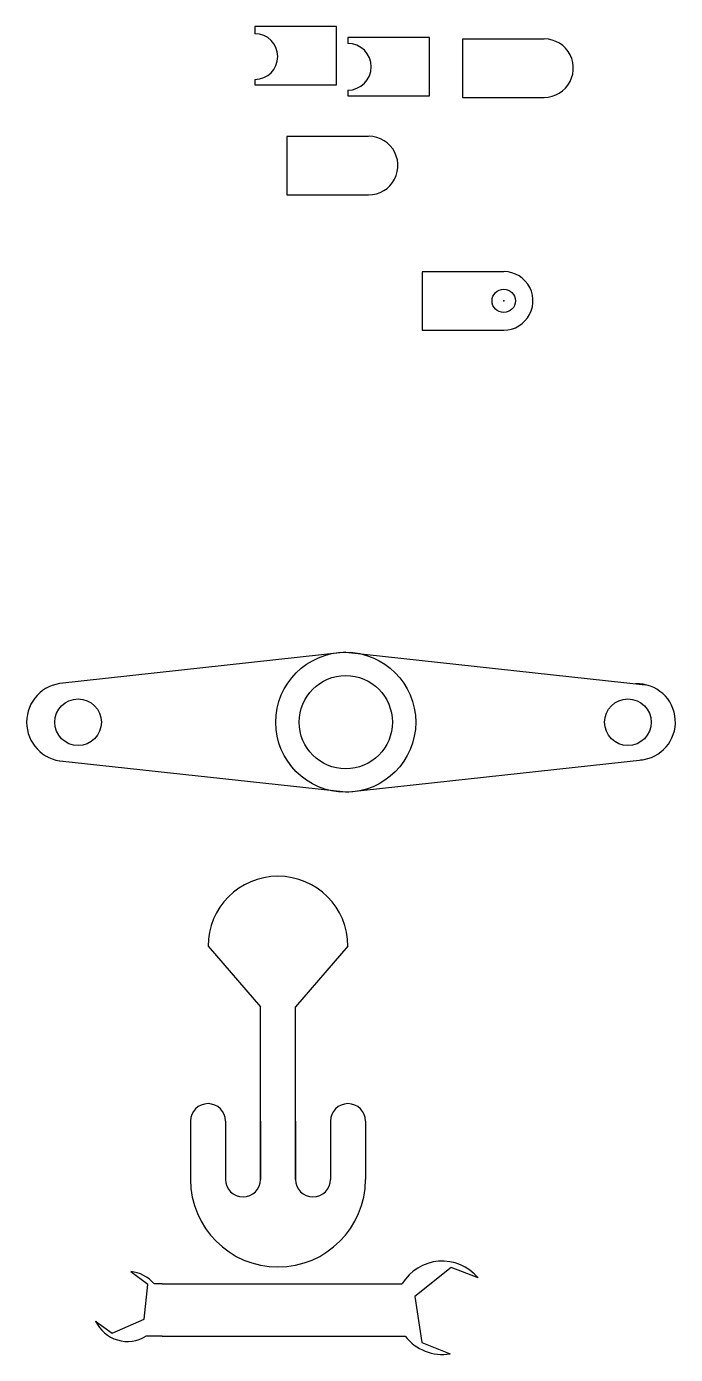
# Model space of a CAD drawing. Header units: inches. Extents: x 6 to 62, y -7 to 107.
import ezdxf

# ---------------------------------------------------------------- set-up
doc = ezdxf.new("R2010")
doc.units = ezdxf.units.IN
doc.header["$MEASUREMENT"] = 0
doc.layers.get('0').update_dxf_attribs({"color": 10})

msp = doc.modelspace()

# ---------------------------------------------------------------- linework, layer by layer
for p, q in [((33.64, 52.92), (9.14, 50.24)), ((33.64, 52.92), (59.3, 50.12)), ((33.64, 40.92), (9.14, 43.59)), ((33.64, 40.92), (59.07, 43.69)), ((21.83, 27.71), (26.33, 22.51)), ((33.83, 27.71), (29.33, 22.51)), ((26.33, 7.71), (26.33, 22.51)), ((29.33, 7.71), (29.33, 22.51)), ((20.33, 12.71), (20.33, 7.71)), ((23.33, 12.71), (23.33, 7.71)), ((26.33, 12.71), (26.33, 7.71)), ((29.33, 12.71), (29.33, 7.71)), ((32.33, 12.71), (32.33, 7.71)), ((35.33, 12.71), (35.33, 7.71)), ((17.91, -1.23), (17.2, -1.23)), ((17.91, -1.23), (37.91, -1.23)), ((37.91, -1.23), (38.48, -1.23)), ((17.91, -5.73), (16.51, -5.73)), ((17.91, -5.73), (37.91, -5.73)), ((37.91, -5.73), (38.73, -5.73))]:
    msp.add_line(p, q)
for points in [[(25.85, 102.03), (25.85, 101.57), (32.85, 101.57), (32.85, 106.57), (25.85, 106.57), (25.85, 105.96)], [(33.82, 101.12), (33.82, 100.62), (40.82, 100.62), (40.82, 105.62), (33.82, 105.62), (33.82, 105.12)], [(50.64, 105.5), (43.64, 105.5), (43.64, 100.5), (50.64, 100.5)], [(35.6, 97.14), (28.6, 97.14), (28.6, 92.14), (35.6, 92.14)], [(47.18, 85.55), (40.18, 85.55), (40.18, 80.55), (47.18, 80.55)], [(44.98, -0.73), (42.68, 0.17), (39.55, -2.32), (40.15, -6.28), (42.59, -7.24)], [(12.19, -4.43), (13.6, -5.47), (16.35, -4.27), (16.68, -1.29), (15.21, -0.2)]]:
    msp.add_lwpolyline(points)
for centre, radius in [((47.18, 83.05), 1), ((33.64, 46.92), 6), ((33.64, 46.92), 4), ((10.69, 46.92), 2), ((57.83, 46.92), 2)]:
    msp.add_circle(centre, radius)
for centre, radius, start, end in [((25.85, 104), 1.96, 270, 90), ((33.82, 103.12), 2, 270, 90), ((50.64, 103.01), 2.51, 270, 97.1883), ((35.6, 94.65), 2.51, 270, 97.1883), ((47.18, 83.05), 2.51, 270, 97.1883), ((9.64, 46.92), 3.36, 93.8657, 266.1343), ((58.63, 46.94), 3.27, 274.7794, 92.3934), ((27.83, 27.71), 6, 0, 180), ((21.83, 12.71), 1.5, 0, 180), ((33.83, 12.71), 1.5, 0, 180), ((27.83, 7.71), 7.5, 180, 0), ((24.83, 7.71), 1.5, 180, 0), ((30.83, 7.71), 1.5, 180, 0), ((41.91, -3.29), 4, 39.8873, 148.8733), ((14.92, -3.18), 3, 40.728, 84.5701), ((14.92, -3.18), 3, 204.6013, 302.0558), ((41.91, -3.29), 4, 217.4499, 279.838)]:
    msp.add_arc(centre, radius, start, end)
msp.add_point((47.18, 83.05))

doc.saveas('drawing.dxf')
